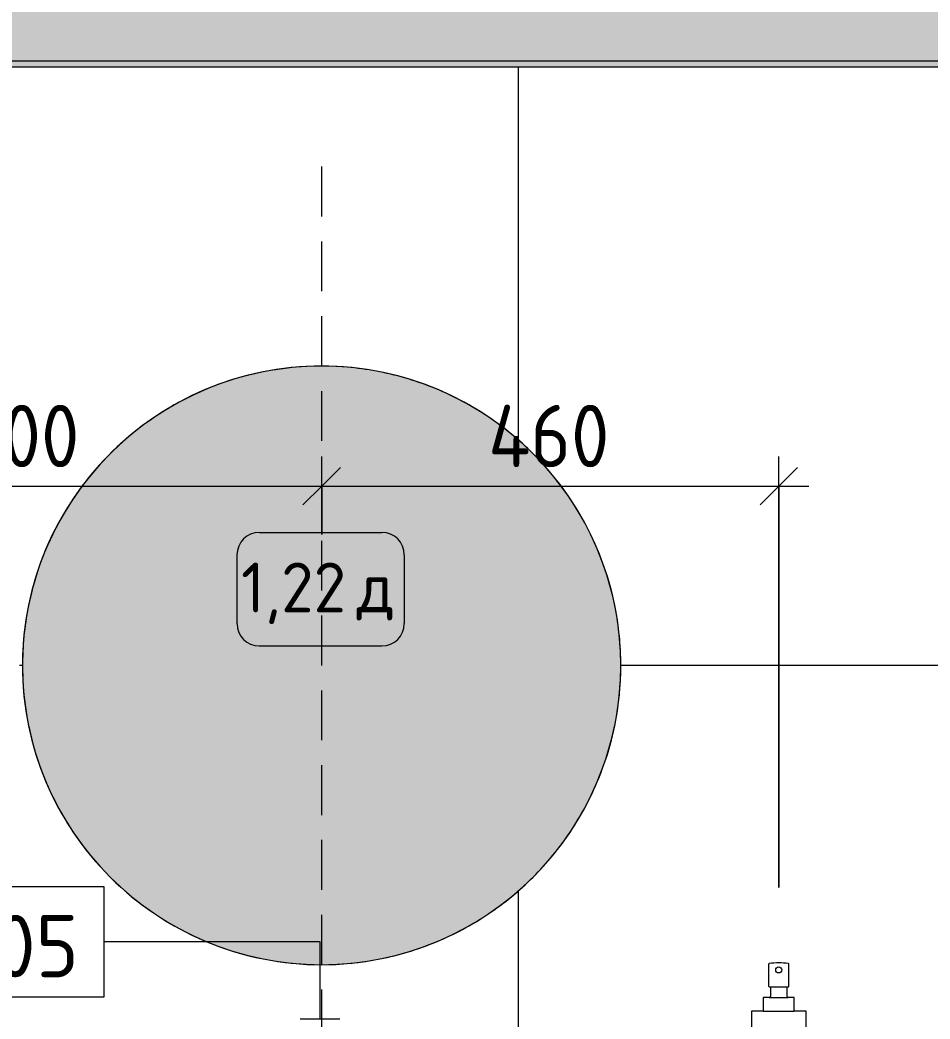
# Model space of a CAD drawing. Header units: millimetres. Extents: x 0 to 98412, y -2706 to 7916.
# Drawn here: x 75672 to 76585, y 846 to 1847 of the extents above; entities that cross this region are included whole.
import ezdxf

# ---------------------------------------------------------------- set-up
doc = ezdxf.new("R2010")
doc.units = ezdxf.units.MM
doc.linetypes.add('ADSK_Штрих_ш2 п1', pattern=[75, 50, -25])
for name, color, linetype, lineweight in [('0-1', 7, 'Continuous', 9), ('A-ANNO-DIMS', 7, 'Continuous', 9), ('A-ANNO-DIMS-25', 7, 'Continuous', 9), ('A-GENM', 7, 'Continuous', 9), ('A-WALL-PATT', 7, 'Continuous', 9), ('I-FURN-IDEN', 7, 'Continuous', 9), ('P-SANR-FIXT', 7, 'Continuous', 9), ('P-SANR-FIXT-IDEN', 7, 'Continuous', 9), ('Ограждение', 7, 'Continuous', 9), ('Поручни', 7, 'Continuous', 9)]:
    doc.layers.add(name, color=color, linetype=linetype, lineweight=lineweight)
for name, color, linetype, lineweight, true_color in [('A-DETL-1', 5, 'ADSK_Штрих_ш2 п1', 9, 0x0000ff), ('I-FURN-4', 7, 'Continuous', 9, 0xc0c0c0), ('I-FURN-9', 7, 'Continuous', 9, 0xacacac)]:
    doc.layers.add(name, color=color, linetype=linetype, lineweight=lineweight, true_color=true_color)
doc.layers.add('I-FURN-10', color=7, linetype='Continuous', lineweight=9, true_color=0x7f7f7f, transparency=0.7)
doc.styles.add('GOST Common_1', font='GOST_Common.ttf', dxfattribs={"height": 50})
doc.styles.add('GOST Common_3', font='GOST_Common.ttf', dxfattribs={"height": 62.5})
doc.styles.add('ISOCPEUR_1', font='isocpeur.ttf', dxfattribs={"width": 0.9, "height": 62.5})
doc.dimstyles.new('ISO-2_5_0_9К_БОЛЬШОЙ', dxfattribs={"dimscale": 304.8, "dimtxt": 62.248823, "dimasz": 0.123031, "dimexe": 0.098425, "dimexo": 0.246063, "dimgap": 0, "dimtad": 1, "dimdec": 0, "dimrnd": 10, "dimzin": 0, "dimdsep": 46, "dimtxsty": 'ISOCPEUR_1', "dimblk1": 'OBLIQUE', "dimblk2": 'OBLIQUE', "dimsah": 1, "dimcen": 0.09, "dimdle": 0.098425, "dimazin": 0, "dimtfac": 1, "dimtdec": 4, "dimtix": 1, "dimtmove": 0, "dimatfit": 3, "dimfxl": 1, "dimtvp": 1, "dimtolj": 1, "dimtzin": 0, "dimarcsym": 2})

# ---------------------------------------------------------------- blocks, each defined once
blk = doc.blocks.new('Ограждение - Ограждение-30319725-Развертка 1_13-2')
at = {"layer": 'Ограждение'}
blk.add_hatch(color=256, dxfattribs=at).paths.add_polyline_path([(-3900, 1800), (-3717.5, 1800), (-3717.5, 1806), (-7637.5, 1806), (-7637.5, 1800), (-3980, 1800)])
at = {"layer": 'Поручни'}
for p, q in [((-7637.5, 1806), (-3717.5, 1806)), ((-7637.5, 1800), (-3717.5, 1800))]:
    blk.add_line(p, q, dxfattribs=at)
blk = doc.blocks.new('зеркало круглое600д - 1_22д зеркало круглое d600-V8-Развертка 1_13-2')
at = {"layer": 'I-FURN-10'}
blk.add_hatch(color=256, dxfattribs=at).paths.add_polyline_path([(-5125.9, 900), (-5096.4, 901.4), (-5067.3, 905.8), (-5038.8, 912.9), (-5011, 922.8), (-4984.4, 935.4), (-4959.2, 950.6), (-4935.5, 968.1), (-4913.7, 987.9), (-4894, 1009.7), (-4876.4, 1033.3), (-4861.3, 1058.6), (-4848.7, 1085.2), (-4838.8, 1112.9), (-4831.6, 1141.5), (-4827.3, 1170.6), (-4825.9, 1200), (-4827.3, 1229.4), (-4831.6, 1258.5), (-4838.8, 1287.1), (-4848.7, 1314.8), (-4861.3, 1341.4), (-4876.4, 1366.7), (-4894, 1390.3), (-4913.7, 1412.1), (-4935.5, 1431.9), (-4959.2, 1449.4), (-4984.4, 1464.6), (-5011, 1477.2), (-5038.8, 1487.1), (-5067.3, 1494.2), (-5096.4, 1498.6), (-5125.9, 1500), (-5155.3, 1498.6), (-5184.4, 1494.2), (-5212.9, 1487.1), (-5240.7, 1477.2), (-5267.3, 1464.6), (-5292.5, 1449.4), (-5317.6, 1430.6), (-5338, 1412.1), (-5357.8, 1390.3), (-5375.3, 1366.7), (-5390.4, 1341.4), (-5403, 1314.8), (-5412.9, 1287.1), (-5420.1, 1258.5), (-5424.4, 1229.4), (-5425.9, 1200), (-5424.4, 1170.6), (-5420.1, 1141.5), (-5412.9, 1112.9), (-5403, 1085.2), (-5390.4, 1058.6), (-5375.3, 1033.3), (-5357.8, 1009.7), (-5338, 987.9), (-5316.2, 968.1), (-5292.5, 950.6), (-5267.3, 935.4), (-5240.7, 922.8), (-5212.9, 912.9), (-5184.4, 905.8), (-5155.3, 901.4)])
at = {"layer": 'I-FURN-4'}
for start, end in [(360, 180), (180, 360)]:
    blk.add_arc((-5125.9, 1200), 300, start, end, dxfattribs=at)
at = {"layer": 'I-FURN-9'}
for start, end in [(84.375, 106.875), (78.75, 84.375), (67.5, 78.75), (106.875, 129.375), (61.875, 67.5), (50.625, 61.875), (129.375, 168.75), (45, 50.625), (11.25, 45), (168.75, 180), (5.625, 11.25), (0, 5.625), (180, 202.5), (337.5, 0), (202.5, 213.75), (331.875, 337.5), (320.625, 331.875), (213.75, 258.75), (315, 320.625), (303.75, 315), (298.125, 303.75), (286.875, 298.125), (281.25, 286.875), (258.75, 281.25)]:
    blk.add_arc((-5125.9, 1200), 300, start, end, dxfattribs=at)
blk = doc.blocks.new('смеситель для раковины - Default-30615600-Развертка 1_13-2')
at = {"layer": '0-1'}
blk.add_line((-5107.7, 845.5), (-5147.3, 845.5), dxfattribs=at)
blk = doc.blocks.new('TOY_Диспансер мыло - Дозатор Elegance new 11654 019001 хром-30593950-Развертка 1_13-2')
at = {"layer": 'A-GENM'}
for p, q in [((-4677.7, 900.6), (-4677.7, 878.4)), ((-4657.3, 878.4), (-4657.3, 900.6)), ((-4677.2, 877.9), (-4675.8, 877.9)), ((-4675.8, 877.9), (-4659.2, 877.9)), ((-4675.8, 877.9), (-4675.8, 868.2)), ((-4659.2, 868.2), (-4659.2, 877.9)), ((-4659.2, 877.9), (-4657.8, 877.9)), ((-4683.1, 866.7), (-4683.1, 853.4)), ((-4676.8, 867.2), (-4682.6, 867.2)), ((-4677, 867.2), (-4658.2, 867.2)), ((-4652.4, 867.2), (-4658.2, 867.2)), ((-4651.9, 853.4), (-4651.9, 866.7)), ((-4683.1, 853.4), (-4695, 853.4)), ((-4695, 853.4), (-4695, 722.4)), ((-4683.3, 853.5), (-4651.9, 853.5)), ((-4640, 853.4), (-4651.9, 853.4)), ((-4640, 722.4), (-4640, 853.4)), ((-4695, 722.4), (-4640, 722.4))]:
    blk.add_line(p, q, dxfattribs=at)
blk.add_circle((-4667.5, 894.8), 3.04, dxfattribs=at)
for centre, radius, start, end in [((-4667.6, 833.9), 67.9, 89.9095, 98.0905), ((-4667.4, 833.9), 67.9, 81.9095, 90.0905), ((-4677.2, 900.6), 0.5, 90, 180), ((-4657.8, 900.6), 0.5, 0, 90), ((-4677.2, 878.4), 0.5, 180, 270), ((-4657.8, 878.4), 0.5, 270, 0), ((-4682.6, 866.7), 0.5, 90, 180), ((-4676.8, 868.2), 0.988, 270, 0), ((-4658.2, 868.2), 0.988, 180, 270), ((-4652.4, 866.7), 0.5, 0, 90)]:
    blk.add_arc(centre, radius, start, end, dxfattribs=at)
blk = doc.blocks.new('Марка_Мебель - В прямоуг_Balcon_Марка-25523697-Развертка 1_13-2')
at = {"layer": 'I-FURN-IDEN'}
for p, q in [((-7210.4, 836.5), (-7087.6, 836.5)), ((-7232.9, 814), (-7232.9, 745)), ((-7065.1, 814), (-7065.1, 745.2)), ((-7210.5, 722.7), (-7087.6, 722.7))]:
    blk.add_line(p, q, dxfattribs=at)
for centre, radius, start, end in [((-7210.4, 814), 22.5, 90, 180), ((-7087.6, 814), 22.5, 0, 90), ((-7210.5, 745), 22.3, 180, 270), ((-7087.6, 745.2), 22.5, 270, 0)]:
    blk.add_arc(centre, radius, start, end, dxfattribs=at)
blk = doc.blocks.new('М_сантехническая_рамка1 - В рамке-30590747-Развертка 1_13-2')
at = {"layer": 'P-SANR-FIXT-IDEN'}
for p, q in [((-7377.3, 523.3), (-7600.7, 523.3)), ((-7600.7, 523.3), (-7600.7, 412.9)), ((-7377.3, 412.9), (-7377.3, 523.3)), ((-7600.7, 412.9), (-7377.3, 412.9))]:
    blk.add_line(p, q, dxfattribs=at)
blk = doc.blocks.new('DIMBLOCK37-Развертка 1_13-2')
at = {"layer": 'A-ANNO-DIMS-25'}
for p, q in [((75371.9, 1331.1), (75371.9, 1409.5)), ((75975, 1331.1), (75975, 1409.5)), ((75371.9, 1379.5), (75975, 1379.5)), ((75371.9, 1379.5), (75371.9, 1331.1)), ((75975, 1379.5), (75975, 1331.1))]:
    blk.add_line(p, q, dxfattribs=at)
at = {"layer": 'A-ANNO-DIMS-25', "lineweight": 20}
for p, q in [((75371.9, 1379.5), (75390.7, 1398.3)), ((75975, 1379.5), (75993.7, 1398.3)), ((75371.9, 1379.5), (75353.2, 1360.8)), ((75975, 1379.5), (75956.2, 1360.8))]:
    blk.add_line(p, q, dxfattribs=at)
at = {"layer": 'A-ANNO-DIMS-25', "color": 0, "insert": (75614.2, 1461.2), "char_height": 62.5, "width": 142.215, "attachment_point": 1, "line_spacing_factor": 1.149209, "style": 'ISOCPEUR_1'}
blk.add_mtext('600', dxfattribs=at)
blk = doc.blocks.new('_Oblique')
at = {"color": 0, "linetype": 'ByBlock', "lineweight": -2}
blk.add_line((-0.5, -0.5), (0.5, 0.5), dxfattribs=at)
blk = doc.blocks.new('DIMBLOCK38-Развертка 1_13-2')
at = {"layer": 'A-ANNO-DIMS-25'}
for p, q in [((75975, 1331.1), (75975, 1409.5)), ((76433.3, 977.5), (76433.3, 1409.5)), ((75975, 1379.5), (76463.3, 1379.5)), ((75975, 1379.5), (75975, 1331.1)), ((76433.3, 1379.5), (76433.3, 977.5))]:
    blk.add_line(p, q, dxfattribs=at)
at = {"layer": 'A-ANNO-DIMS-25', "lineweight": 20}
for p, q in [((75975, 1379.5), (75993.7, 1398.3)), ((76433.3, 1379.5), (76452.1, 1398.3)), ((75975, 1379.5), (75956.2, 1360.8)), ((76433.3, 1379.5), (76414.6, 1360.8))]:
    blk.add_line(p, q, dxfattribs=at)
at = {"layer": 'A-ANNO-DIMS-25', "color": 0, "insert": (76141.9, 1461.2), "char_height": 62.5, "width": 149.397, "attachment_point": 1, "line_spacing_factor": 1.149209, "style": 'ISOCPEUR_1'}
blk.add_mtext('460', dxfattribs=at)

msp = doc.modelspace()

# ---------------------------------------------------------------- hatches: boundary and pattern name
at = {"layer": 'A-WALL-PATT'}
msp.add_hatch(color=256, dxfattribs=at).paths.add_polyline_path([(73441.8, 1806), (77361.8, 1806), (77361.8, 3400), (73441.8, 3400), (73441.8, 1937.6)])
h = msp.add_hatch(dxfattribs=at)
h.set_pattern_fill('FP_22', color=256, style=0, pattern_type=2)
h.set_pattern_definition([(90, (77371.84, 0), (-600, 4e-14), []), (180, (77371.84, 0), (-7e-14, -600), [])])
h.paths.add_polyline_path([(73451.8, 0), (73506.8, 0), (73516.8, 177), (73521.8, 270), (73701.8, 270), (73713.6, 55.5), (73716.8, 0), (76771.8, 0.1), (76771.8, 600), (77371.8, 600), (77371.8, 1800), (73451.8, 1800), (73451.8, 55.5)])
h.paths.add_polyline_path([(75952.4, 793.7), (75952.6, 793.9), (75952.7, 794.9), (75953, 795.1), (75953.1, 795.3), (75953.1, 795.7), (75953.8, 795.2), (75954.2, 795.4), (75953.8, 796), (75954.4, 796.1), (75953.3, 798.9), (75953.3, 807.1), (75953.1, 807.1), (75952.9, 806.2), (75952.7, 806.3), (75952.6, 810.5), (75952.3, 801.2), (75952.2, 794.6), (75952.4, 793.7)])
h.paths.add_polyline_path([(75310.7, 250), (75070.9, 250), (75070.9, 700), (75347.3, 700), (75349.5, 815), (75349.4, 818.5), (75349.7, 824.5), (75350, 831), (75350.5, 845.5), (75390.1, 845.3), (75390.3, 844.3), (75390.4, 842.1), (75390.1, 842), (75390.7, 826.2), (75390.9, 825.3), (75390.7, 824.8), (75391.5, 796.8), (75391.4, 793.3), (75391.4, 791.8), (75391.6, 790.9), (75393.1, 705.6), (75393.2, 700), (75672.9, 700), (75672.9, 696.8), (75718.9, 696.8), (75718.9, 700), (75950.4, 700), (75952.2, 790.7), (75952.2, 791.1), (75952.2, 802.7), (75952.8, 822), (75953.5, 843), (75953.2, 842.1), (75953.3, 844.8), (75953.5, 845), (75953.5, 845.5), (75993.1, 845.3), (75993.6, 830.8), (75994.9, 782.4), (75996.3, 700), (76215, 700), (76215, 696.8), (76274.9, 696.8), (76274.9, 250), (75428.8, 250)])
h.paths.add_polyline_path([(74923.5, 722.4), (74880.3, 722.4), (74880.3, 853.4), (74892.2, 853.4), (74892.2, 866.7), (74892.7, 867.2), (74899.3, 867.5), (74899.5, 868.2), (74899.5, 877.9), (74898.2, 877.9), (74897.7, 878.4), (74897.7, 900.6), (74898.2, 901.1), (74903, 901.7), (74907.8, 901.8), (74916.1, 901.3), (74917.5, 901.1), (74918, 900.6), (74918, 878.4), (74917.5, 877.9), (74916.1, 877.9), (74916.4, 867.5), (74917.1, 867.2), (74923, 867.2), (74923.5, 866.7), (74923.5, 853.4), (74935.3, 853.4), (74935.3, 722.4)])
h.paths.add_polyline_path([(76449, 722.4), (76405.8, 722.4), (76405.8, 853.4), (76417.7, 853.4), (76417.7, 866.7), (76418.2, 867.2), (76424.8, 867.5), (76425, 868.2), (76425, 877.9), (76423.7, 877.9), (76423.2, 878.4), (76423.2, 900.6), (76423.7, 901.1), (76428.5, 901.7), (76433.3, 901.8), (76441.6, 901.3), (76443, 901.1), (76443.5, 900.6), (76443.5, 878.4), (76443, 877.9), (76441.6, 877.9), (76441.9, 867.5), (76442.6, 867.2), (76448.5, 867.2), (76449, 866.7), (76449, 853.4), (76460.8, 853.4), (76460.8, 722.4)])
h.paths.add_polyline_path([(75994, 783.6), (75994.8, 787.4), (75994.5, 786.2), (75994.1, 784.1)])
h.paths.add_polyline_path([(75994.2, 792.4), (75994.6, 793.7), (75994, 809.2), (75993.5, 808.4), (75993.2, 804.8), (75993.2, 804.5), (75993.4, 798.3), (75992.6, 796.6), (75993.4, 797), (75993.1, 796.4), (75993.4, 796.1), (75993.5, 795.8), (75993.8, 795.7), (75993.9, 795.2), (75994.1, 794.9), (75994.3, 794.9), (75994.2, 792.6)])
h.paths.add_polyline_path([(75349.4, 792.4), (75349.4, 794.6), (75349.4, 795.1), (75349.9, 794.9), (75350, 795.2), (75350.1, 795.8), (75350.1, 796.1), (75350.3, 796.3), (75350.5, 796.4), (75351.2, 796.4), (75350.2, 798.4), (75350.3, 806.6), (75350.1, 807.5), (75349.8, 809.1), (75349.5, 809.6), (75349.3, 801.2), (75349.1, 792.9), (75349.4, 792.5)])
h.paths.add_polyline_path([(75391.2, 793.7), (75391.5, 795.5), (75390.9, 806.3), (75390.7, 806.2), (75390.5, 806.7), (75390.3, 807.1), (75390.1, 806.6), (75390.1, 805.2), (75390.1, 805), (75390.3, 798.2), (75389.4, 796.1), (75389.7, 795.9), (75389.4, 795.4), (75389.8, 795.2), (75390.3, 795.3), (75390.6, 795.4), (75390.9, 795.7), (75390.9, 794.9), (75391, 794.9), (75391.2, 793.7)])
h.paths.add_polyline_path([(75992.3, 796.1), (75992.5, 796.5), (75992.4, 796.4), (75992.3, 796.2)])
h.paths.add_polyline_path([(75350.5, 796.4), (75350.3, 797), (75351, 796.5)])
h.paths.add_polyline_path([(75391, 812.5), (75390.8, 814), (75390.6, 813.5), (75390.7, 812.8), (75391, 812.6)])
h.paths.add_polyline_path([(75952.6, 812.5), (75953.1, 813), (75952.6, 813.9), (75952.6, 812.9)])
h.paths.add_polyline_path([(75349.5, 812.5), (75349.8, 813.3), (75349.7, 813.6), (75349.5, 813.6), (75349.5, 813.1)])
h.paths.add_polyline_path([(75994.1, 812.5), (75993.8, 813.3), (75993.8, 812.9), (75994, 812.6)])
h.paths.add_polyline_path([(75993.7, 813.9), (75994, 814.4), (75993.8, 814.2), (75993.7, 814)])
h.paths.add_polyline_path([(75349.9, 813.9), (75349.6, 814.4), (75349.8, 813.9)])
h.paths.add_polyline_path([(75953, 814.6), (75952.9, 814.7), (75952.9, 814.6)])
h.paths.add_polyline_path([(75350.2, 814.7), (75349.9, 814.9), (75350.1, 814.7)])
h.paths.add_polyline_path([(75953.1, 814.8), (75952.9, 815.2), (75952.6, 815.2), (75952.7, 814.9), (75952.9, 814.9)])
h.paths.add_polyline_path([(75390.5, 814.8), (75391, 815.2), (75390.8, 815.2), (75390.5, 815)])
h.paths.add_polyline_path([(75350.1, 815), (75349.9, 815.2), (75350.1, 815.1)])
h.paths.add_polyline_path([(75349.8, 839.7), (75349.9, 843.1), (75349.8, 839.8)])
h.paths.add_polyline_path([(75952.9, 839.7), (75953, 843.7), (75952.9, 840.5)])
h.paths.add_polyline_path([(74126.8, 900), (73776.8, 900), (73776.8, 1250), (74126.8, 1250), (74126.8, 966.2)])
h.paths.add_polyline_path([(75371.9, 900), (75342.5, 901.4), (75310.7, 906.4), (75284.8, 912.9), (75257.1, 922.8), (75230.5, 935.4), (75205.2, 950.6), (75181.6, 968.1), (75159.8, 987.9), (75140, 1009.7), (75122.5, 1033.3), (75107.3, 1058.6), (75094.8, 1085.2), (75084.8, 1112.9), (75077.7, 1141.5), (75073.4, 1170.6), (75071.9, 1200), (75073.4, 1229.4), (75077.7, 1258.5), (75084.8, 1287.1), (75094.8, 1314.8), (75107.3, 1341.4), (75122.5, 1366.7), (75140, 1390.3), (75159.8, 1412.1), (75181.6, 1431.9), (75205.2, 1449.4), (75230.5, 1464.6), (75257.1, 1477.2), (75284.8, 1487.1), (75313.4, 1494.2), (75342.5, 1498.6), (75371.9, 1500), (75401.3, 1498.6), (75430.4, 1494.2), (75459, 1487.1), (75486.7, 1477.2), (75513.3, 1464.6), (75538.6, 1449.4), (75562.2, 1431.9), (75584.1, 1412.1), (75603.8, 1390.3), (75621.4, 1366.7), (75636.5, 1341.4), (75649.1, 1314.8), (75659, 1287.1), (75666.2, 1258.5), (75670.5, 1229.4), (75671.9, 1200), (75670.5, 1170.6), (75666.2, 1141.5), (75659, 1112.9), (75649.1, 1085.2), (75636.5, 1058.6), (75621.4, 1033.3), (75603.8, 1009.7), (75584.1, 987.9), (75562.2, 968.1), (75538.6, 950.6), (75513.3, 935.4), (75486.7, 922.8), (75459, 912.9), (75430.4, 905.8), (75401.3, 901.4)])
h.paths.add_polyline_path([(75975, 900), (75945.6, 901.4), (75916.5, 905.8), (75887.9, 912.9), (75860.2, 922.8), (75833.6, 935.4), (75808.3, 950.6), (75783.2, 969.4), (75762.8, 987.9), (75743.1, 1009.7), (75725.5, 1033.3), (75710.4, 1058.6), (75696.9, 1087.6), (75687.9, 1112.9), (75680.7, 1141.5), (75676.4, 1170.6), (75675, 1200), (75676.4, 1229.4), (75680.7, 1258.5), (75687.9, 1287.1), (75697.8, 1314.8), (75710.4, 1341.4), (75725.5, 1366.7), (75743.1, 1390.3), (75762.8, 1412.1), (75784.7, 1431.9), (75808.3, 1449.4), (75833.6, 1464.6), (75860.2, 1477.2), (75887.9, 1487.1), (75916.5, 1494.2), (75945.6, 1498.6), (75975, 1500), (76004.4, 1498.6), (76033.5, 1494.2), (76062.1, 1487.1), (76089.8, 1477.2), (76116.4, 1464.6), (76141.7, 1449.4), (76165.3, 1431.9), (76187.1, 1412.1), (76206.9, 1390.3), (76224.4, 1366.7), (76239.6, 1341.4), (76252.1, 1314.8), (76262.1, 1287.1), (76269.2, 1258.5), (76273.5, 1229.4), (76275, 1200), (76273.5, 1170.6), (76269.2, 1141.5), (76262.1, 1112.9), (76252.1, 1085.2), (76239.6, 1058.6), (76224.4, 1033.3), (76206.9, 1009.7), (76187.1, 987.9), (76165.3, 968.1), (76141.7, 950.6), (76116.4, 935.4), (76089.8, 922.8), (76062.1, 912.9), (76033.5, 905.8), (76004.4, 901.4)])

# ---------------------------------------------------------------- linework, layer by layer
at = {"layer": 'A-DETL-1'}
msp.add_line((75975, 0), (75975, 1700), dxfattribs=at)
at = {"layer": 'P-SANR-FIXT-IDEN'}
for p, q in [((75973.3, 922.9), (75756.9, 922.9)), ((75973.3, 845.5), (75973.3, 922.9))]:
    msp.add_line(p, q, dxfattribs=at)

# ---------------------------------------------------------------- block references
at = {"layer": 'I-FURN-9'}
msp.add_blockref('зеркало круглое600д - 1_22д зеркало круглое d600-V8-Развертка 1_13-2', (81100.8, 0), dxfattribs=at)
at = {"layer": 'I-FURN-IDEN'}
msp.add_blockref('Марка_Мебель - В прямоуг_Balcon_Марка-25523697-Развертка 1_13-2', (83122.9, 496.8), dxfattribs=at)
at = {"layer": 'P-SANR-FIXT'}
for name in ['TOY_Диспансер мыло - Дозатор Elegance new 11654 019001 хром-30593950-Развертка 1_13-2', 'смеситель для раковины - Default-30615600-Развертка 1_13-2']:
    msp.add_blockref(name, (81100.8, 0), dxfattribs=at)
at = {"layer": 'P-SANR-FIXT-IDEN'}
msp.add_blockref('М_сантехническая_рамка1 - В рамке-30590747-Развертка 1_13-2', (83134.2, 454.9), dxfattribs=at)
at = {"layer": 'Поручни'}
msp.add_blockref('Ограждение - Ограждение-30319725-Развертка 1_13-2', (81100.8, 0), dxfattribs=at)

# ---------------------------------------------------------------- texts
at = {"layer": 'I-FURN-IDEN', "char_height": 50, "attachment_point": 1, "style": 'GOST Common_1'}
for s, insert, width in [('1,22', (75894.1, 1303.1), 140.295), ('\\fGOST Common|b0|i0|c204|p34|;д', (76009.9, 1303.1), 44.093)]:
    msp.add_mtext(s, dxfattribs=dict(at, insert=insert, width=width))
at = {"layer": 'P-SANR-FIXT-IDEN', "insert": (75557.4, 949.9), "char_height": 62.5, "width": 222.468, "attachment_point": 1, "style": 'GOST Common_3'}
msp.add_mtext('SE05', dxfattribs=at)

# ---------------------------------------------------------------- dimensions: what is measured, and where the dimension line sits
at = {"layer": 'A-ANNO-DIMS'}
for base, p1, p2, override, picture, middle in [((75975, 1379.5), (75371.9, 1406.1), (75975, 1406.1), {"dimpost": '<>', "dimfxl": 603.063822}, 'DIMBLOCK37-Развертка 1_13-2', (75673.5, 1410.8)), ((76433.3, 1379.5), (75975, 1406.1), (76433.3, 902.5), {"dimpost": '<>', "dimfxl": 680.886636}, 'DIMBLOCK38-Развертка 1_13-2', (76204.2, 1410.8))]:
    dim = msp.add_linear_dim(base=base, p1=p1, p2=p2, dimstyle='ISO-2_5_0_9К_БОЛЬШОЙ', override=override, dxfattribs=at)
    dim.commit()
    dim.dimension.update_dxf_attribs({"geometry": picture, "text_midpoint": middle})

doc.saveas('drawing.dxf')
